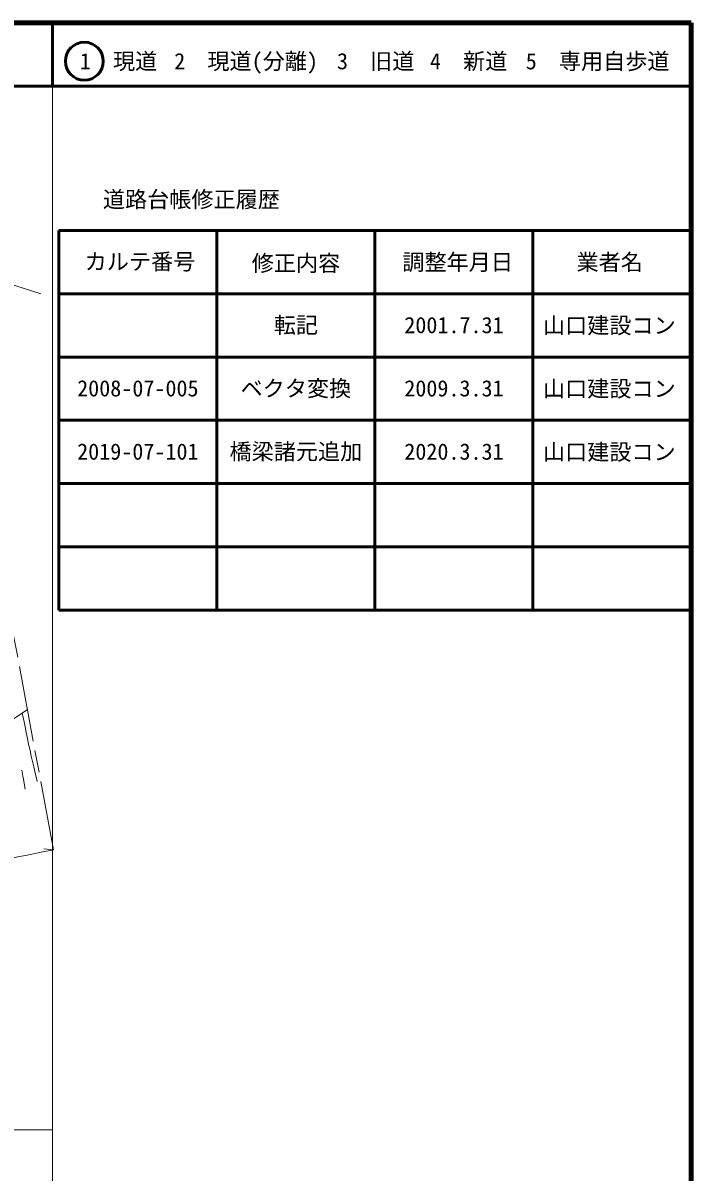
# Model space of a CAD drawing. Units: millimetres, scale not verified. Extents: x 40000 to 680000, y 20000 to 380000.
# Drawn here: x 574328 to 680000, y 198357 to 380000 of the extents above; entities that cross this region are included whole.
import ezdxf
from ezdxf.enums import TextEntityAlignment as Align

# ---------------------------------------------------------------- set-up
doc = ezdxf.new("R2010")
doc.units = ezdxf.units.MM
doc.header["$LTSCALE"] = 1000
doc.linetypes.add('CHAIN', pattern=[18.5, 12, -1.5, 3.5, -1.5])
for name, color, linetype, lineweight in [('M-BGD', 7, 'Continuous', 13), ('M-BMK', 2, 'CHAIN', 13), ('M-BMK-ROW', 30, 'Continuous', 13), ('M-BMK-SRVR', 3, 'Continuous', 13), ('M-STR-HTXT', 7, 'Continuous', 13), ('M-TTL', 2, 'Continuous', 140), ('M-TTL-BAND', 7, 'Continuous', 13), ('M-TTL-FRAM', 2, 'Continuous', 50), ('M-TTL-LINE', 7, 'Continuous', 50)]:
    doc.layers.add(name, color=color, linetype=linetype, lineweight=lineweight)
doc.layers.add('M-TTL-TXT', color=7, linetype='Continuous')
doc.styles.add('ＭＳ ゴシック', font='')
doc.styles.get('ＭＳ ゴシック').set_extended_font_data('MS Gothic')

msp = doc.modelspace()

# ---------------------------------------------------------------- linework, layer by layer
at = {"layer": 'M-BGD'}
for p, q in [((574207, 270929), (574418, 269948)), ((574418, 269948), (574448, 269768)), ((574448, 269768), (574659, 268726)), ((574659, 268726), (574850, 267815)), ((574850, 267815), (575040, 266884)), ((575040, 266884), (575221, 266013)), ((575221, 266013), (575442, 264981)), ((575442, 264981), (575633, 264100)), ((575633, 264100), (575823, 263279)), ((574161, 261886), (574332, 260915)), ((575823, 263279), (576024, 262428)), ((576024, 262428), (576255, 261426)), ((574332, 260915), (574453, 260174)), ((574352, 260744), (574674, 258902)), ((576255, 261426), (576556, 260185)), ((576556, 260185), (576576, 260095))]:
    msp.add_line(p, q, dxfattribs=at)
at = {"layer": 'M-BMK'}
msp.add_line((570389, 296465), (579145, 249310), dxfattribs=at)
at = {"layer": 'M-BMK-ROW'}
msp.add_line((575028, 271450), (572802, 269943), dxfattribs=at)
at = {"layer": 'M-BMK-SRVR'}
msp.add_line((577150, 337198), (553271, 344707), dxfattribs=at)
at = {"layer": 'M-STR-HTXT'}
msp.add_line((577642, 249429), (579145, 249310), dxfattribs=at)
msp.add_open_spline([(378672, 228804), (392517, 228817), (406363, 228830), (420156, 229589), (448925, 231174), (477465, 236007), (506186, 238996), (520061, 240440), (533978, 241454), (547753, 243482), (558272, 245030), (568708, 247170), (579145, 249310)], degree=3, knots=[0, 0, 0, 0, 1, 1, 1, 2, 2, 2, 3, 3, 3, 4, 4, 4, 4], dxfattribs=at)
at = {"layer": 'M-TTL'}
for p, q in [((680000, 380000), (40000, 380000)), ((680000, 20000), (680000, 380000))]:
    msp.add_line(p, q, dxfattribs=at)
at = {"layer": 'M-TTL-BAND'}
for p, q in [((579000, 20000), (579000, 370000)), ((40000, 205000), (579000, 205000))]:
    msp.add_line(p, q, dxfattribs=at)
at = {"layer": 'M-TTL-FRAM'}
for p, q in [((580000, 347197), (580000, 287197)), ((580000, 347197), (680000, 347197)), ((580000, 287197), (680000, 287197))]:
    msp.add_line(p, q, dxfattribs=at)
at = {"layer": 'M-TTL-LINE'}
for p, q in [((579000, 380000), (579000, 370000)), ((40000, 370000), (680000, 370000)), ((605000, 347197), (605000, 287197)), ((630000, 347197), (630000, 287197)), ((655000, 347197), (655000, 287197)), ((580000, 337197), (680000, 337197)), ((580000, 327197), (680000, 327197)), ((580000, 317197), (680000, 317197)), ((580000, 307197), (680000, 307197)), ((580000, 297197), (680000, 297197))]:
    msp.add_line(p, q, dxfattribs=at)
msp.add_circle((584031, 373958), 3000, dxfattribs=at)

# ---------------------------------------------------------------- texts
at = {"layer": 'M-TTL-TXT', "style": 'ＭＳ ゴシック'}
for s, p in [('1\u3000現道', (589448, 373958)), ('2\u3000現道(分離)', (609619, 373958)), ('3\u3000旧道', (630121, 373958)), ('4\u3000新道', (644824, 373958)), ('5\u3000専用自歩道', (665228, 373958)), ('道路台帳修正履歴', (600968, 352113)), ('カルテ番号', (592839, 342277)), ('修正内容', (617509, 342023)), ('調整年月日', (643089, 342197)), ('業者名', (667134, 342197)), ('転記', (617500, 332245)), ('2001.7.31', (642500, 332245)), ('山口建設コン', (667077, 332189)), ('2008-07-005', (592500, 322245)), ('ベクタ変換', (617500, 322245)), ('2009.3.31', (642500, 322245)), ('山口建設コン', (667077, 322189)), ('2019-07-101', (592500, 312245)), ('橋梁諸元追加', (617500, 312245)), ('2020.3.31', (642500, 312245)), ('山口建設コン', (667077, 312189))]:
    msp.add_text(s, height=2566, dxfattribs=at).set_placement(p, align=Align.MIDDLE_CENTER)

doc.saveas('drawing.dxf')
